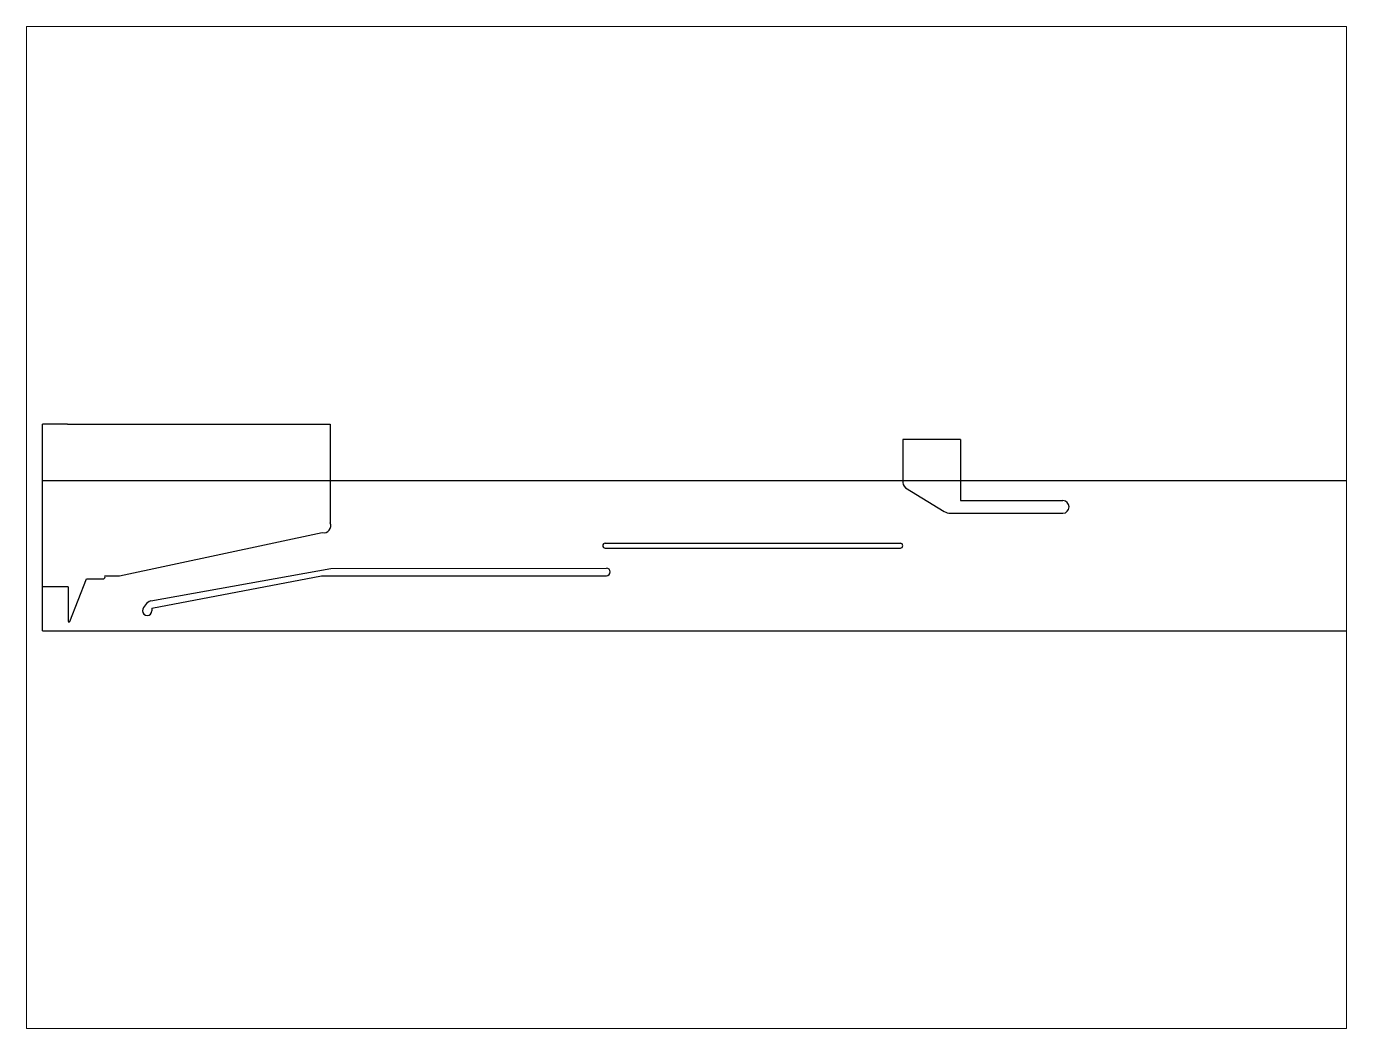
# Paper-space layout 'Layout1' of a CAD drawing. Header units: millimetres. Extents: x 26 to 231, y 20 to 176.
# The model-space entities are those that its viewports show. They can reach past a viewport. Long polylines and large blocks are cut down to what shows.
import ezdxf

# ---------------------------------------------------------------- set-up
doc = ezdxf.new("R2010")
doc.units = ezdxf.units.MM
for name, color, linetype in [('bbox', 8, 'Continuous'), ('extraction_line', 1, 'Continuous'), ('focus_line', 2, 'Continuous'), ('ground_line', 6, 'Continuous'), ('puller_line', 5, 'Continuous')]:
    doc.layers.add(name, color=color, linetype=linetype)

msp = doc.modelspace()

# ---------------------------------------------------------------- linework, layer by layer
at = {"layer": 'bbox'}
for p, q in [((0, 0), (0, 60)), ((0, 60), (530, 60)), ((0, 0), (530, 0))]:
    msp.add_line(p, q, dxfattribs=at)
at = {"layer": 'extraction_line'}
for p, q in [((0, 17.5), (0, 82.54)), ((10, 82.54), (0, 82.54)), ((10, 82.54), (115, 82.54)), ((115, 82.54), (115, 43.14)), ((30.77, 22), (111.83, 39.23)), ((24.98, 22), (30.77, 22)), ((10.24, 17.5), (0, 17.5)), ((10.24, 17.5), (10.29, 3.81)), ((10.94, 3.72), (17.64, 20.8)), ((17.64, 20.8), (24, 20.8))]:
    msp.add_line(p, q, dxfattribs=at)
for centre, radius, start, end in [((112.48, 41.94), 2.79, 256.5001, 25.5), ((24.21, 21.63), 0.857, 256.1525, 25.3842), ((10.62, 3.83), 0.331, 182.9126, 340.7512)]:
    msp.add_arc(centre, radius, start, end, dxfattribs=at)
at = {"layer": 'focus_line'}
for p, q in [((225, 35), (343, 35)), ((225, 33), (343, 33))]:
    msp.add_line(p, q, dxfattribs=at)
for centre, start, end in [((225, 34), 90, 270), ((343, 34), 270, 90)]:
    msp.add_arc(centre, 1, start, end, dxfattribs=at)
at = {"layer": 'ground_line'}
for p, q in [((367, 76.39), (344, 76.39)), ((344, 76.39), (344, 60.11)), ((367, 76.39), (367, 52)), ((345.03, 57.06), (360.54, 47.67)), ((367, 52), (408, 52)), ((363.04, 47), (408, 47))]:
    msp.add_line(p, q, dxfattribs=at)
for centre, radius, start, end in [((347.94, 59.75), 3.96, 174.7825, 222.7011), ((363.1, 52.22), 5.22, 240.6379, 269.3599), ((408, 49.5), 2.5, 270, 90)]:
    msp.add_arc(centre, radius, start, end, dxfattribs=at)
at = {"layer": 'puller_line'}
for p, q in [((43.29, 11.94), (115.23, 24.84)), ((43.76, 8.97), (111.6, 22)), ((111.6, 22), (225.5, 22)), ((115.23, 24.84), (225.5, 25)), ((43.76, 8.97), (43.76, 8))]:
    msp.add_line(p, q, dxfattribs=at)
for centre, radius, start, end in [((225.5, 23.5), 1.5, 270, 90), ((45.06, 7.12), 5.13, 110.0852, 170.0852), ((41.88, 8), 1.88, 180, 0)]:
    msp.add_arc(centre, radius, start, end, dxfattribs=at)

psp = doc.layouts.get("Layout1")

# ---------------------------------------------------------------- viewports
at = {"layer": 'ground_line'}
psp.add_viewport(center=(128.5, 97.5), size=(205.6, 156), view_center_point=(257.5, 41.27), view_height=400.5191, dxfattribs=at)

doc.saveas('drawing.dxf')
